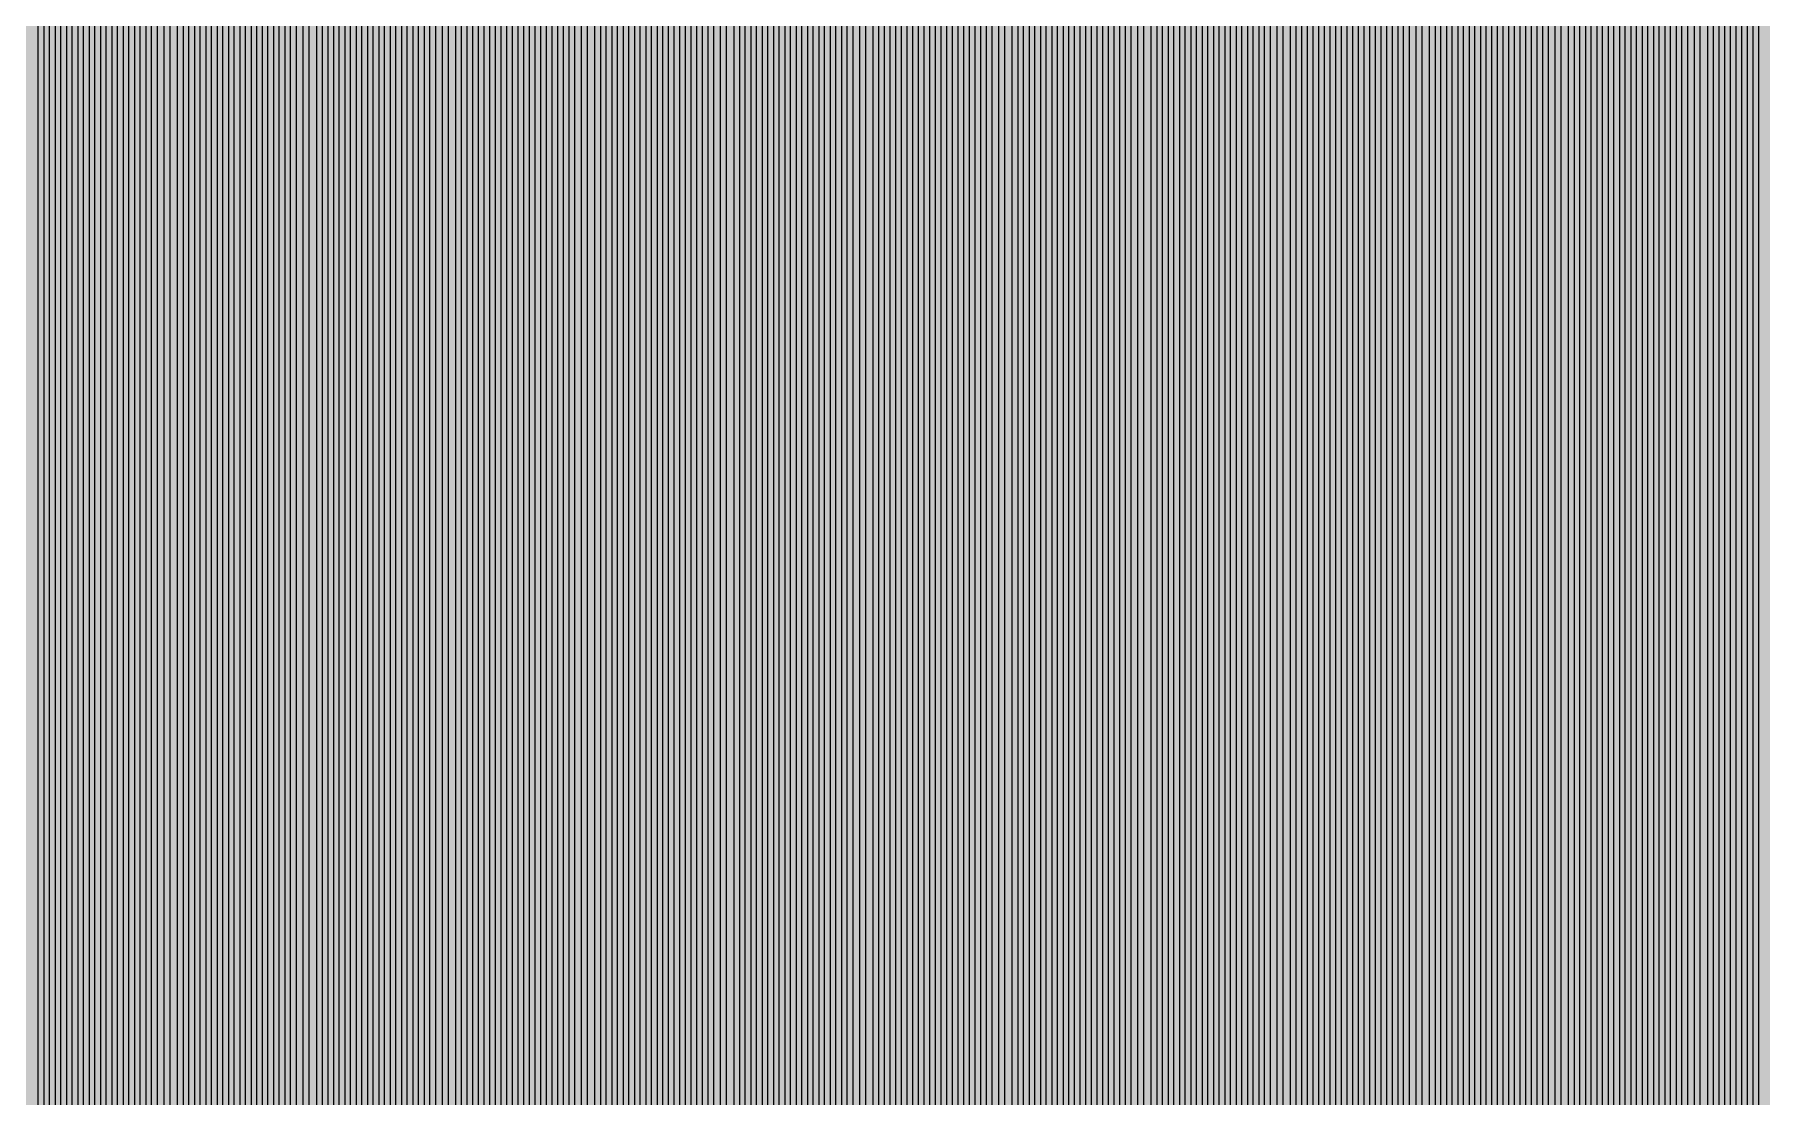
# Model space of a CAD drawing. Header units: metres. Extents: x -7220 to 10980, y -29667 to 1833.
# Drawn here: x 1880 to 2948, y -14572 to -13916 of the extents above; entities that cross this region are included whole.
import ezdxf

# ---------------------------------------------------------------- set-up
doc = ezdxf.new("R2010")
doc.units = ezdxf.units.M
doc.layers.add('Metal1', color=4, linetype='CONTINUOUS')
doc.layers.add('Polyimide', color=7, linetype='CONTINUOUS')

msp = doc.modelspace()

# ---------------------------------------------------------------- hatches: boundary and pattern name
at = {"layer": 'Polyimide'}
msp.add_hatch(color=7, dxfattribs=at).paths.add_polyline_path([(4099.4, -13861.6), (4142.6, -14152.8), (4214.2, -14438.4), (4313.4, -14715.5), (4439.2, -14981.7), (4590.6, -15234.2), (4766, -15470.7), (4963.7, -15688.8), (5181.8, -15886.5), (5418.3, -16061.9), (5670.8, -16213.3), (5936.9, -16339.1), (6214.1, -16438.3), (6499.7, -16509.9), (6790.9, -16553.1), (7085, -16567.5), (9980.4, -16567.5), (10058.8, -16571.4), (10136.4, -16582.9), (10212.6, -16601.9), (10286.5, -16628.4), (10357.5, -16662), (10424.8, -16702.3), (10487.9, -16749.1), (10546.1, -16801.8), (10598.8, -16860), (10645.6, -16923), (10685.9, -16990.4), (10719.5, -17061.4), (10745.9, -17135.3), (10765, -17211.4), (10776.5, -17289.1), (10780.4, -17367.5), (10780.4, -21957.3), (10741.6, -22012.9), (10706, -22070.6), (10673.6, -22130.1), (10644.5, -22191.4), (10618.9, -22254.2), (10596.8, -22318.2), (10578.3, -22383.5), (10563.4, -22449.6), (10552.2, -22516.5), (10544.7, -22583.8), (10541, -22651.5), (10541, -22719.3), (10544.7, -22787), (10552.2, -22854.4), (10563.4, -22921.2), (10578.3, -22987.4), (10596.8, -23052.6), (10618.9, -23116.7), (10644.5, -23179.5), (10673.6, -23240.7), (10706, -23300.3), (10741.6, -23357.9), (10780.4, -23413.5), (10780.4, -28667.5), (10776.5, -28745.9), (10765, -28823.6), (10745.9, -28899.7), (10719.5, -28973.6), (10685.9, -29044.6), (10645.6, -29112), (10598.8, -29175), (10546.1, -29233.2), (10487.9, -29285.9), (10424.8, -29332.7), (10357.5, -29373), (10286.5, -29406.6), (10212.6, -29433.1), (10136.4, -29452.1), (10058.8, -29463.6), (9980.4, -29467.5), (-6219.6, -29467.5), (-6298, -29463.6), (-6375.7, -29452.1), (-6451.9, -29433.1), (-6525.8, -29406.6), (-6596.7, -29373), (-6664.1, -29332.7), (-6727.1, -29285.9), (-6785.3, -29233.2), (-6838, -29175), (-6884.8, -29112), (-6925.2, -29044.6), (-6958.7, -28973.6), (-6985.2, -28899.7), (-7004.3, -28823.6), (-7015.8, -28745.9), (-7019.6, -28667.5), (-7019.6, -23426.3), (-6979.4, -23370.1), (-6942.3, -23311.6), (-6908.7, -23251.2), (-6878.5, -23189), (-6851.8, -23125.1), (-6828.8, -23059.9), (-6809.5, -22993.4), (-6794, -22926), (-6782.4, -22857.8), (-6774.6, -22789.1), (-6770.7, -22720), (-6770.7, -22650.8), (-6774.6, -22581.8), (-6782.4, -22513), (-6794, -22444.8), (-6809.5, -22377.4), (-6828.8, -22311), (-6851.8, -22245.7), (-6878.5, -22181.9), (-6908.7, -22119.7), (-6942.3, -22059.2), (-6979.4, -22000.8), (-7019.6, -21944.5), (-7019.6, -17367.5), (-7015.8, -17289.1), (-7004.3, -17211.4), (-6985.2, -17135.3), (-6958.7, -17061.4), (-6925.2, -16990.4), (-6884.8, -16923), (-6838, -16860), (-6785.3, -16801.8), (-6727.1, -16749.1), (-6664.1, -16702.3), (-6596.7, -16662), (-6525.8, -16628.4), (-6451.9, -16601.9), (-6375.7, -16582.9), (-6298, -16571.4), (-6219.6, -16567.5), (-3314, -16567.5), (-3019.9, -16553.1), (-2728.7, -16509.9), (-2443.1, -16438.3), (-2165.9, -16339.1), (-1899.8, -16213.3), (-1647.3, -16061.9), (-1410.8, -15886.5), (-1192.7, -15688.8), (-995, -15470.7), (-819.6, -15234.2), (-668.2, -14981.7), (-542.4, -14715.5), (-443.2, -14438.4), (-371.6, -14152.8), (-328.4, -13861.6), (-314, -13567.5), (-314, -13373.5), (-317.5, -13328.1), (-327.7, -13283.8), (-344.6, -13241.5), (-367.6, -13202.3), (-396.4, -13167), (-430.1, -13136.5), (-468, -13111.4), (-509.3, -13092.3), (-509.3, -13092.3), (-578.2, -13061.3), (-642.2, -13021.2), (-700.3, -12973), (-751.3, -12917.3), (-794.4, -12855.3), (-828.7, -12788.1), (-853.7, -12716.8), (-868.9, -12642.8), (-874, -12567.5), (-868.9, -12492.2), (-853.7, -12418.2), (-828.7, -12346.9), (-794.4, -12279.7), (-751.3, -12217.7), (-700.3, -12162), (-642.2, -12113.8), (-578.2, -12073.7), (-509.3, -12042.7), (-509.3, -12042.7), (-468, -12023.6), (-430.1, -11998.5), (-396.4, -11968), (-367.6, -11932.7), (-344.6, -11893.5), (-327.7, -11851.2), (-317.5, -11806.9), (-314, -11761.5), (-314, -11074.3), (-317.5, -11028.9), (-327.7, -10984.6), (-344.6, -10942.4), (-367.6, -10903.1), (-396.4, -10867.8), (-430.1, -10837.3), (-468, -10812.2), (-509.3, -10793.2), (-509.3, -10793.2), (-578.2, -10762.1), (-642.2, -10722.1), (-700.3, -10673.8), (-751.3, -10618.1), (-794.4, -10556.1), (-828.7, -10488.9), (-853.7, -10417.6), (-868.9, -10343.7), (-874, -10268.3), (-868.9, -10193), (-853.7, -10119), (-828.7, -10047.8), (-794.4, -9980.5), (-751.3, -9918.5), (-700.3, -9862.9), (-642.2, -9814.6), (-578.2, -9774.6), (-509.3, -9743.5), (-509.3, -9743.5), (-468, -9724.5), (-430.1, -9699.4), (-396.4, -9668.8), (-367.6, -9633.5), (-344.6, -9594.3), (-327.7, -9552), (-317.5, -9507.7), (-314, -9462.4), (-314, -8775.1), (-317.5, -8729.8), (-327.7, -8685.5), (-344.6, -8643.2), (-367.6, -8604), (-396.4, -8568.7), (-430.1, -8538.1), (-468, -8513), (-509.3, -8494), (-509.3, -8494), (-578.2, -8462.9), (-642.2, -8422.9), (-700.3, -8374.6), (-751.3, -8319), (-794.4, -8257), (-828.7, -8189.7), (-853.7, -8118.5), (-868.9, -8044.5), (-874, -7969.2), (-868.9, -7893.8), (-853.7, -7819.9), (-828.7, -7748.6), (-794.4, -7681.4), (-751.3, -7619.4), (-700.3, -7563.7), (-642.2, -7515.4), (-578.2, -7475.4), (-509.3, -7444.3), (-509.3, -7444.3), (-468, -7425.3), (-430.1, -7400.2), (-396.4, -7369.7), (-367.6, -7334.4), (-344.6, -7295.1), (-327.7, -7252.9), (-317.5, -7208.6), (-314, -7163.2), (-314, -6476), (-317.5, -6430.6), (-327.7, -6386.3), (-344.6, -6344), (-367.6, -6304.8), (-396.4, -6269.5), (-430.1, -6239), (-468, -6213.9), (-509.3, -6194.8), (-509.3, -6194.8), (-578.2, -6163.8), (-642.2, -6123.7), (-700.3, -6075.5), (-751.3, -6019.8), (-794.4, -5957.8), (-828.7, -5890.6), (-853.7, -5819.3), (-868.9, -5745.3), (-874, -5670), (-868.9, -5594.7), (-853.7, -5520.7), (-828.7, -5449.4), (-794.4, -5382.2), (-751.3, -5320.2), (-700.3, -5264.5), (-642.2, -5216.3), (-578.2, -5176.2), (-509.3, -5145.2), (-509.3, -5145.2), (-468, -5126.1), (-430.1, -5101), (-396.4, -5070.5), (-367.6, -5035.2), (-344.6, -4996), (-327.7, -4953.7), (-317.5, -4909.4), (-314, -4864), (-314, 380), (-314, 1532.5), (-269, 1532.5), (-268.8, 1525.6), (-268.1, 1518.8), (-267, 1512), (-265.4, 1505.3), (-263.4, 1498.7), (-261, 1492.3), (-258.2, 1486.1), (-254.9, 1480), (-251.3, 1474.2), (-247.3, 1468.6), (-242.9, 1463.3), (-238.2, 1458.3), (-233.2, 1453.6), (-227.9, 1449.2), (-222.3, 1445.2), (-216.5, 1441.6), (-210.4, 1438.3), (-204.2, 1435.5), (-197.8, 1433.1), (-191.2, 1431.1), (-184.5, 1429.5), (-177.7, 1428.4), (-170.9, 1427.7), (-164, 1427.5), (-157.1, 1427.7), (-150.3, 1428.4), (-143.5, 1429.5), (-136.8, 1431.1), (-130.2, 1433.1), (-123.8, 1435.5), (-117.6, 1438.3), (-111.5, 1441.6), (-105.7, 1445.2), (-100.1, 1449.2), (-94.8, 1453.6), (-89.8, 1458.3), (-85.1, 1463.3), (-80.7, 1468.6), (-76.7, 1474.2), (-73.1, 1480), (-69.8, 1486.1), (-67, 1492.3), (-64.6, 1498.7), (-62.6, 1505.3), (-61, 1512), (-59.9, 1518.8), (-59.2, 1525.6), (-59, 1532.5), (1786, 1532.5), (3835, 1532.5), (3835.2, 1539), (3835.9, 1545.6), (3836.9, 1552), (3838.4, 1558.4), (3840.3, 1564.6), (3842.6, 1570.8), (3845.3, 1576.7), (3848.4, 1582.5), (3851.9, 1588.1), (3855.7, 1593.4), (3859.8, 1598.4), (3864.3, 1603.2), (3869.1, 1607.7), (3874.1, 1611.8), (3879.4, 1615.6), (3885, 1619.1), (3890.8, 1622.2), (3896.7, 1624.9), (3902.9, 1627.2), (3909.1, 1629.1), (3915.5, 1630.6), (3921.9, 1631.6), (3928.5, 1632.3), (3935, 1632.5), (3941.5, 1632.3), (3948.1, 1631.6), (3954.5, 1630.6), (3960.9, 1629.1), (3967.1, 1627.2), (3973.3, 1624.9), (3979.2, 1622.2), (3985, 1619.1), (3990.6, 1615.6), (3995.9, 1611.8), (4000.9, 1607.7), (4005.7, 1603.2), (4010.2, 1598.4), (4014.3, 1593.4), (4018.1, 1588.1), (4021.6, 1582.5), (4024.7, 1576.7), (4027.4, 1570.8), (4029.7, 1564.6), (4031.6, 1558.4), (4033.1, 1552), (4034.1, 1545.6), (4034.8, 1539), (4035, 1532.5), (4085, 1532.5), (4085, 380), (4085, 330), (4085, -4864), (4088.5, -4909.4), (4098.7, -4953.7), (4115.6, -4996), (4138.6, -5035.2), (4167.4, -5070.5), (4201.1, -5101), (4239, -5126.1), (4280.3, -5145.2), (4280.3, -5145.2), (4349.2, -5176.2), (4413.2, -5216.3), (4471.3, -5264.5), (4522.3, -5320.2), (4565.4, -5382.2), (4599.7, -5449.4), (4624.7, -5520.7), (4639.9, -5594.7), (4645, -5670), (4639.9, -5745.3), (4624.7, -5819.3), (4599.7, -5890.6), (4565.4, -5957.8), (4522.3, -6019.8), (4471.3, -6075.5), (4413.2, -6123.7), (4349.2, -6163.8), (4280.3, -6194.8), (4239, -6213.9), (4201.1, -6239), (4167.4, -6269.5), (4138.6, -6304.8), (4115.6, -6344), (4098.7, -6386.3), (4088.5, -6430.6), (4085, -6476), (4085, -13567.5), (4099.4, -13861.6)])

# ---------------------------------------------------------------- linework, layer by layer
at = {"layer": 'Metal1'}
for points in [[(1882.7, -14592.9), (1882.7, -14570), (1882.7, 430)], [(1886.2, 430), (1886.2, -14570), (1886.2, -14592.9)], [(1889.7, -14592.9), (1889.7, -14570), (1889.7, 430)], [(1893.2, 430), (1893.2, -14570), (1893.2, -14592.9)], [(1896.7, -14592.9), (1896.7, -14570), (1896.7, 430)], [(1900.2, 430), (1900.2, -14570), (1900.2, -14592.9)], [(1903.7, -14592.9), (1903.7, -14570), (1903.7, 430)], [(1907.2, 430), (1907.2, -14570), (1907.2, -14592.9)], [(1910.7, -14592.9), (1910.7, -14570), (1910.7, 430)], [(1914.2, 430), (1914.2, -14570), (1914.2, -14592.9)], [(1917.7, -14592.9), (1917.7, -14570), (1917.7, 430)], [(1921.2, 430), (1921.2, -14570), (1921.2, -14592.9)], [(1924.7, -14592.9), (1924.7, -14570), (1924.7, 430)], [(1928.2, 430), (1928.2, -14570), (1928.2, -14592.9)], [(1931.7, -14592.9), (1931.7, -14570), (1931.7, 430)], [(1935.2, 430), (1935.2, -14570), (1935.2, -14592.9)], [(1938.7, -14592.9), (1938.7, -14570), (1938.7, 430)], [(1942.2, 430), (1942.2, -14570), (1942.2, -14592.9)], [(1945.7, -14592.9), (1945.7, -14570), (1945.7, 430)], [(1949.2, 430), (1949.2, -14570), (1949.2, -14592.9)], [(1952.7, -14592.9), (1952.7, -14570), (1952.7, 430)], [(1956.2, 430), (1956.2, -14570), (1956.2, -14592.9)], [(1960.5, -14592.9), (1960.5, -14570), (1960.5, 430)], [(1964, 430), (1964, -14570), (1964, -14592.9)], [(1968.7, -14592.9), (1968.7, -14570), (1968.7, 430)], [(1972.2, 430), (1972.2, -14570), (1972.2, -14592.9)], [(1975.7, -14592.9), (1975.7, -14570), (1975.7, 430)], [(1979.2, 430), (1979.2, -14570), (1979.2, -14592.9)], [(1982.7, -14592.9), (1982.7, -14570), (1982.7, 430)], [(1986.2, 430), (1986.2, -14570), (1986.2, -14592.9)], [(1989.7, -14592.9), (1989.7, -14570), (1989.7, 430)], [(1993.2, 430), (1993.2, -14570), (1993.2, -14592.9)], [(1996.7, -14592.9), (1996.7, -14570), (1996.7, 430)], [(2000.2, 430), (2000.2, -14570), (2000.2, -14592.9)], [(2003.7, -14592.9), (2003.7, -14570), (2003.7, 430)], [(2007.2, 430), (2007.2, -14570), (2007.2, -14592.9)], [(2010.7, -14592.9), (2010.7, -14570), (2010.7, 430)], [(2014.2, 430), (2014.2, -14570), (2014.2, -14592.9)], [(2017.7, -14592.9), (2017.7, -14570), (2017.7, 430)], [(2021.2, 430), (2021.2, -14570), (2021.2, -14592.9)], [(2024.7, -14592.9), (2024.7, -14570), (2024.7, 430)], [(2028.2, 430), (2028.2, -14570), (2028.2, -14592.9)], [(2031.7, -14592.9), (2031.7, -14570), (2031.7, 430)], [(2035.2, 430), (2035.2, -14570), (2035.2, -14592.9)], [(2038.7, -14592.9), (2038.7, -14570), (2038.7, 430)], [(2042.2, 430), (2042.2, -14570), (2042.2, -14592.9)], [(2046.5, -14592.9), (2046.5, -14570), (2046.5, 430)], [(2050, 430), (2050, -14570), (2050, -14592.9)], [(2054.8, -14592.9), (2054.8, -14570), (2054.8, 430)], [(2058.2, 430), (2058.2, -14570), (2058.2, -14592.9)], [(2061.8, -14592.9), (2061.8, -14570), (2061.8, 430)], [(2065.2, 430), (2065.2, -14570), (2065.2, -14592.9)], [(2068.8, -14592.9), (2068.8, -14570), (2068.8, 430)], [(2072.2, 430), (2072.2, -14570), (2072.2, -14592.9)], [(2075.8, -14592.9), (2075.8, -14570), (2075.8, 430)], [(2079.2, 430), (2079.2, -14570), (2079.2, -14592.9)], [(2082.8, -14592.9), (2082.8, -14570), (2082.8, 430)], [(2086.2, 430), (2086.2, -14570), (2086.2, -14592.9)], [(2089.8, -14592.9), (2089.8, -14570), (2089.8, 430)], [(2093.2, 430), (2093.2, -14570), (2093.2, -14592.9)], [(2096.8, -14592.9), (2096.8, -14570), (2096.8, 430)], [(2100.2, 430), (2100.2, -14570), (2100.2, -14592.9)], [(2103.8, -14592.9), (2103.8, -14570), (2103.8, 430)], [(2107.2, 430), (2107.2, -14570), (2107.2, -14592.9)], [(2110.8, -14592.9), (2110.8, -14570), (2110.8, 430)], [(2114.2, 430), (2114.2, -14570), (2114.2, -14592.9)], [(2117.8, -14592.9), (2117.8, -14570), (2117.8, 430)], [(2121.2, 430), (2121.2, -14570), (2121.2, -14592.9)], [(2124.8, -14592.9), (2124.8, -14570), (2124.8, 430)], [(2128.2, 430), (2128.2, -14570), (2128.2, -14592.9)], [(2132.5, -14592.9), (2132.5, -14570), (2132.5, 430)], [(2136, 430), (2136, -14570), (2136, -14592.9)], [(2140.8, -14592.9), (2140.8, -14570), (2140.8, 430)], [(2144.2, 430), (2144.2, -14570), (2144.2, -14592.9)], [(2147.8, -14592.9), (2147.8, -14570), (2147.8, 430)], [(2151.2, 430), (2151.2, -14570), (2151.2, -14592.9)], [(2154.8, -14592.9), (2154.8, -14570), (2154.8, 430)], [(2158.2, 430), (2158.2, -14570), (2158.2, -14592.9)], [(2161.8, -14592.9), (2161.8, -14570), (2161.8, 430)], [(2165.2, 430), (2165.2, -14570), (2165.2, -14592.9)], [(2168.8, -14592.9), (2168.8, -14570), (2168.8, 430)], [(2172.2, 430), (2172.2, -14570), (2172.2, -14592.9)], [(2175.8, -14592.9), (2175.8, -14570), (2175.8, 430)], [(2179.2, 430), (2179.2, -14570), (2179.2, -14592.9)], [(2182.8, -14592.9), (2182.8, -14570), (2182.8, 430)], [(2186.2, 430), (2186.2, -14570), (2186.2, -14592.9)], [(2189.8, -14592.9), (2189.8, -14570), (2189.8, 430)], [(2193.2, 430), (2193.2, -14570), (2193.2, -14592.9)], [(2196.8, -14592.9), (2196.8, -14570), (2196.8, 430)], [(2200.2, 430), (2200.2, -14570), (2200.2, -14592.9)], [(2203.8, -14592.9), (2203.8, -14570), (2203.8, 430)], [(2207.2, 430), (2207.2, -14570), (2207.2, -14592.9)], [(2210.8, -14592.9), (2210.8, -14570), (2210.8, 430)], [(2214.2, 430), (2214.2, -14570), (2214.2, -14592.9)], [(2218.5, -14592.9), (2218.5, -14570), (2218.5, 430)], [(2222, 430), (2222, -14570), (2222, -14592.9)], [(2226.8, -14592.9), (2226.8, -14570), (2226.8, 430)], [(2230.2, 430), (2230.2, -14570), (2230.2, -14592.9)], [(2233.8, -14592.9), (2233.8, -14570), (2233.8, 430)], [(2237.2, 430), (2237.2, -14570), (2237.2, -14592.9)], [(2240.8, -14592.9), (2240.8, -14570), (2240.8, 430)], [(2244.2, 430), (2244.2, -14570), (2244.2, -14592.9)], [(2247.8, -14592.9), (2247.8, -14570), (2247.8, 430)], [(2251.2, 430), (2251.2, -14570), (2251.2, -14592.9)], [(2254.8, -14592.9), (2254.8, -14570), (2254.8, 430)], [(2258.2, 430), (2258.2, -14570), (2258.2, -14592.9)], [(2261.8, -14592.9), (2261.8, -14570), (2261.8, 430)], [(2265.2, 430), (2265.2, -14570), (2265.2, -14592.9)], [(2268.8, -14592.9), (2268.8, -14570), (2268.8, 430)], [(2272.2, 430), (2272.2, -14570), (2272.2, -14592.9)], [(2275.8, -14592.9), (2275.8, -14570), (2275.8, 430)], [(2279.2, 430), (2279.2, -14570), (2279.2, -14592.9)], [(2282.8, -14592.9), (2282.8, -14570), (2282.8, 430)], [(2286.2, 430), (2286.2, -14570), (2286.2, -14592.9)], [(2289.8, -14592.9), (2289.8, -14570), (2289.8, 430)], [(2293.2, 430), (2293.2, -14570), (2293.2, -14592.9)], [(2296.8, -14592.9), (2296.8, -14570), (2296.8, 430)], [(2300.2, 430), (2300.2, -14570), (2300.2, -14592.9)], [(2304.5, -14592.9), (2304.5, -14570), (2304.5, 430)], [(2308, 430), (2308, -14570), (2308, -14592.9)], [(2312.8, -14592.9), (2312.8, -14570), (2312.8, 430)], [(2316.2, 430), (2316.2, -14570), (2316.2, -14592.9)], [(2319.8, -14592.9), (2319.8, -14570), (2319.8, 430)], [(2323.2, 430), (2323.2, -14570), (2323.2, -14592.9)], [(2326.8, -14592.9), (2326.8, -14570), (2326.8, 430)], [(2330.2, 430), (2330.2, -14570), (2330.2, -14592.9)], [(2333.8, -14592.9), (2333.8, -14570), (2333.8, 430)], [(2337.2, 430), (2337.2, -14570), (2337.2, -14592.9)], [(2340.8, -14592.9), (2340.8, -14570), (2340.8, 430)], [(2344.2, 430), (2344.2, -14570), (2344.2, -14592.9)], [(2347.8, -14592.9), (2347.8, -14570), (2347.8, 430)], [(2351.2, 430), (2351.2, -14570), (2351.2, -14592.9)], [(2354.8, -14592.9), (2354.8, -14570), (2354.8, 430)], [(2358.2, 430), (2358.2, -14570), (2358.2, -14592.9)], [(2361.8, -14592.9), (2361.8, -14570), (2361.8, 430)], [(2365.2, 430), (2365.2, -14570), (2365.2, -14592.9)], [(2368.8, -14592.9), (2368.8, -14570), (2368.8, 430)], [(2372.2, 430), (2372.2, -14570), (2372.2, -14592.9)], [(2375.8, -14592.9), (2375.8, -14570), (2375.8, 430)], [(2379.2, 430), (2379.2, -14570), (2379.2, -14592.9)], [(2382.8, -14592.9), (2382.8, -14570), (2382.8, 430)], [(2386.2, 430), (2386.2, -14570), (2386.2, -14592.9)], [(2390.5, -14592.9), (2390.5, -14570), (2390.5, 430)], [(2394, 430), (2394, -14570), (2394, -14592.9)], [(2398.8, -14592.9), (2398.8, -14570), (2398.8, 430)], [(2402.2, 430), (2402.2, -14570), (2402.2, -14592.9)], [(2405.8, -14592.9), (2405.8, -14570), (2405.8, 430)], [(2409.2, 430), (2409.2, -14570), (2409.2, -14592.9)], [(2412.8, -14592.9), (2412.8, -14570), (2412.8, 430)], [(2416.2, 430), (2416.2, -14570), (2416.2, -14592.9)], [(2419.8, -14592.9), (2419.8, -14570), (2419.8, 430)], [(2423.2, 430), (2423.2, -14570), (2423.2, -14592.9)], [(2426.8, -14592.9), (2426.8, -14570), (2426.8, 430)], [(2430.2, 430), (2430.2, -14570), (2430.2, -14592.9)], [(2433.8, -14592.9), (2433.8, -14570), (2433.8, 430)], [(2437.2, 430), (2437.2, -14570), (2437.2, -14592.9)], [(2440.8, -14592.9), (2440.8, -14570), (2440.8, 430)], [(2444.2, 430), (2444.2, -14570), (2444.2, -14592.9)], [(2447.8, -14592.9), (2447.8, -14570), (2447.8, 430)], [(2451.2, 430), (2451.2, -14570), (2451.2, -14592.9)], [(2454.8, -14592.9), (2454.8, -14570), (2454.8, 430)], [(2458.2, 430), (2458.2, -14570), (2458.2, -14592.9)], [(2461.8, -14592.9), (2461.8, -14570), (2461.8, 430)], [(2465.2, 430), (2465.2, -14570), (2465.2, -14592.9)], [(2468.8, -14592.9), (2468.8, -14570), (2468.8, 430)], [(2472.2, 430), (2472.2, -14570), (2472.2, -14592.9)], [(2476.5, -14592.9), (2476.5, -14570), (2476.5, 430)], [(2480, 430), (2480, -14570), (2480, -14592.9)], [(2484.8, -14592.9), (2484.8, -14570), (2484.8, 430)], [(2488.2, 430), (2488.2, -14570), (2488.2, -14592.9)], [(2491.8, -14592.9), (2491.8, -14570), (2491.8, 430)], [(2495.2, 430), (2495.2, -14570), (2495.2, -14592.9)], [(2498.8, -14592.9), (2498.8, -14570), (2498.8, 430)], [(2502.2, 430), (2502.2, -14570), (2502.2, -14592.9)], [(2505.8, -14592.9), (2505.8, -14570), (2505.8, 430)], [(2509.2, 430), (2509.2, -14570), (2509.2, -14592.9)], [(2512.8, -14592.9), (2512.8, -14570), (2512.8, 430)], [(2516.2, 430), (2516.2, -14570), (2516.2, -14592.9)], [(2519.8, -14592.9), (2519.8, -14570), (2519.8, 430)], [(2523.2, 430), (2523.2, -14570), (2523.2, -14592.9)], [(2526.8, -14592.9), (2526.8, -14570), (2526.8, 430)], [(2530.2, 430), (2530.2, -14570), (2530.2, -14592.9)], [(2533.8, -14592.9), (2533.8, -14570), (2533.8, 430)], [(2537.2, 430), (2537.2, -14570), (2537.2, -14592.9)], [(2540.8, -14592.9), (2540.8, -14570), (2540.8, 430)], [(2544.2, 430), (2544.2, -14570), (2544.2, -14592.9)], [(2547.8, -14592.9), (2547.8, -14570), (2547.8, 430)], [(2551.2, 430), (2551.2, -14570), (2551.2, -14592.9)], [(2554.8, -14592.9), (2554.8, -14570), (2554.8, 430)], [(2558.2, 430), (2558.2, -14570), (2558.2, -14592.9)], [(2562.5, -14592.9), (2562.5, -14570), (2562.5, 430)], [(2566, 430), (2566, -14570), (2566, -14592.9)], [(2570.8, -14592.9), (2570.8, -14570), (2570.8, 430)], [(2574.2, 430), (2574.2, -14570), (2574.2, -14592.9)], [(2577.8, -14592.9), (2577.8, -14570), (2577.8, 430)], [(2581.2, 430), (2581.2, -14570), (2581.2, -14592.9)], [(2584.8, -14592.9), (2584.8, -14570), (2584.8, 430)], [(2588.2, 430), (2588.2, -14570), (2588.2, -14592.9)], [(2591.8, -14592.9), (2591.8, -14570), (2591.8, 430)], [(2595.2, 430), (2595.2, -14570), (2595.2, -14592.9)], [(2598.8, -14592.9), (2598.8, -14570), (2598.8, 430)], [(2602.2, 430), (2602.2, -14570), (2602.2, -14592.9)], [(2605.8, -14592.9), (2605.8, -14570), (2605.8, 430)], [(2609.2, 430), (2609.2, -14570), (2609.2, -14592.9)], [(2612.8, -14592.9), (2612.8, -14570), (2612.8, 430)], [(2616.2, 430), (2616.2, -14570), (2616.2, -14592.9)], [(2619.8, -14592.9), (2619.8, -14570), (2619.8, 430)], [(2623.2, 430), (2623.2, -14570), (2623.2, -14592.9)], [(2626.8, -14592.9), (2626.8, -14570), (2626.8, 430)], [(2630.2, 430), (2630.2, -14570), (2630.2, -14592.9)], [(2633.8, -14592.9), (2633.8, -14570), (2633.8, 430)], [(2637.2, 430), (2637.2, -14570), (2637.2, -14592.9)], [(2640.8, -14592.9), (2640.8, -14570), (2640.8, 430)], [(2644.2, 430), (2644.2, -14570), (2644.2, -14592.9)], [(2648.5, -14592.9), (2648.5, -14570), (2648.5, 430)], [(2652, 430), (2652, -14570), (2652, -14592.9)], [(2656.8, -14592.9), (2656.8, -14570), (2656.8, 430)], [(2660.2, 430), (2660.2, -14570), (2660.2, -14592.9)], [(2663.8, -14592.9), (2663.8, -14570), (2663.8, 430)], [(2667.2, 430), (2667.2, -14570), (2667.2, -14592.9)], [(2670.8, -14592.9), (2670.8, -14570), (2670.8, 430)], [(2674.2, 430), (2674.2, -14570), (2674.2, -14592.9)], [(2677.8, -14592.9), (2677.8, -14570), (2677.8, 430)], [(2681.2, 430), (2681.2, -14570), (2681.2, -14592.9)], [(2684.8, -14592.9), (2684.8, -14570), (2684.8, 430)], [(2688.2, 430), (2688.2, -14570), (2688.2, -14592.9)], [(2691.8, -14592.9), (2691.8, -14570), (2691.8, 430)], [(2695.2, 430), (2695.2, -14570), (2695.2, -14592.9)], [(2698.8, -14592.9), (2698.8, -14570), (2698.8, 430)], [(2702.2, 430), (2702.2, -14570), (2702.2, -14592.9)], [(2705.8, -14592.9), (2705.8, -14570), (2705.8, 430)], [(2709.2, 430), (2709.2, -14570), (2709.2, -14592.9)], [(2712.8, -14592.9), (2712.8, -14570), (2712.8, 430)], [(2716.2, 430), (2716.2, -14570), (2716.2, -14592.9)], [(2719.8, -14592.9), (2719.8, -14570), (2719.8, 430)], [(2723.2, 430), (2723.2, -14570), (2723.2, -14592.9)], [(2726.8, -14592.9), (2726.8, -14570), (2726.8, 430)], [(2730.2, 430), (2730.2, -14570), (2730.2, -14592.9)], [(2734.5, -14592.9), (2734.5, -14570), (2734.5, 430)], [(2738, 430), (2738, -14570), (2738, -14592.9)], [(2742.8, -14592.9), (2742.8, -14570), (2742.8, 430)], [(2746.2, 430), (2746.2, -14570), (2746.2, -14592.9)], [(2749.8, -14592.9), (2749.8, -14570), (2749.8, 430)], [(2753.2, 430), (2753.2, -14570), (2753.2, -14592.9)], [(2756.8, -14592.9), (2756.8, -14570), (2756.8, 430)], [(2760.2, 430), (2760.2, -14570), (2760.2, -14592.9)], [(2763.8, -14592.9), (2763.8, -14570), (2763.8, 430)], [(2767.2, 430), (2767.2, -14570), (2767.2, -14592.9)], [(2770.8, -14592.9), (2770.8, -14570), (2770.8, 430)], [(2774.2, 430), (2774.2, -14570), (2774.2, -14592.9)], [(2777.8, -14592.9), (2777.8, -14570), (2777.8, 430)], [(2781.2, 430), (2781.2, -14570), (2781.2, -14592.9)], [(2784.8, -14592.9), (2784.8, -14570), (2784.8, 430)], [(2788.2, 430), (2788.2, -14570), (2788.2, -14592.9)], [(2791.8, -14592.9), (2791.8, -14570), (2791.8, 430)], [(2795.2, 430), (2795.2, -14570), (2795.2, -14592.9)], [(2798.8, -14592.9), (2798.8, -14570), (2798.8, 430)], [(2802.2, 430), (2802.2, -14570), (2802.2, -14592.9)], [(2805.8, -14592.9), (2805.8, -14570), (2805.8, 430)], [(2809.2, 430), (2809.2, -14570), (2809.2, -14592.9)], [(2812.8, -14592.9), (2812.8, -14570), (2812.8, 430)], [(2816.2, 430), (2816.2, -14570), (2816.2, -14592.9)], [(2820.5, -14592.9), (2820.5, -14570), (2820.5, 430)], [(2824, 430), (2824, -14570), (2824, -14592.9)], [(2828.8, -14592.9), (2828.8, -14570), (2828.8, 430)], [(2832.2, 430), (2832.2, -14570), (2832.2, -14592.9)], [(2835.8, -14592.9), (2835.8, -14570), (2835.8, 430)], [(2839.2, 430), (2839.2, -14570), (2839.2, -14592.9)], [(2842.8, -14592.9), (2842.8, -14570), (2842.8, 430)], [(2846.2, 430), (2846.2, -14570), (2846.2, -14592.9)], [(2849.8, -14592.9), (2849.8, -14570), (2849.8, 430)], [(2853.2, 430), (2853.2, -14570), (2853.2, -14592.9)], [(2856.8, -14592.9), (2856.8, -14570), (2856.8, 430)], [(2860.2, 430), (2860.2, -14570), (2860.2, -14592.9)], [(2863.8, -14592.9), (2863.8, -14570), (2863.8, 430)], [(2867.2, 430), (2867.2, -14570), (2867.2, -14592.9)], [(2870.8, -14592.9), (2870.8, -14570), (2870.8, 430)], [(2874.2, 430), (2874.2, -14570), (2874.2, -14592.9)], [(2877.8, -14592.9), (2877.8, -14570), (2877.8, 430)], [(2881.2, 430), (2881.2, -14570), (2881.2, -14592.9)], [(2884.8, -14592.9), (2884.8, -14570), (2884.8, 430)], [(2888.2, 430), (2888.2, -14570), (2888.2, -14592.9)], [(2891.8, -14592.9), (2891.8, -14570), (2891.8, 430)], [(2895.2, 430), (2895.2, -14570), (2895.2, -14592.9)], [(2898.8, -14592.9), (2898.8, -14570), (2898.8, 430)], [(2902.2, 430), (2902.2, -14570), (2902.2, -14592.9)], [(2906.5, -14592.9), (2906.5, -14570), (2906.5, 430)], [(2910, 430), (2910, -14570), (2910, -14592.9)], [(2914.8, -14592.9), (2914.8, -14570), (2914.8, 430)], [(2918.2, 430), (2918.2, -14570), (2918.2, -14592.9)], [(2921.8, -14592.9), (2921.8, -14570), (2921.8, 430)], [(2925.2, 430), (2925.2, -14570), (2925.2, -14592.9)], [(2928.8, -14592.9), (2928.8, -14570), (2928.8, 430)], [(2932.2, 430), (2932.2, -14570), (2932.2, -14592.9)], [(2935.8, -14592.9), (2935.8, -14570), (2935.8, 430)], [(2939.2, 430), (2939.2, -14570), (2939.2, -14592.9)], [(2942.8, -14592.9), (2942.8, -14570), (2942.8, 430)], [(2946.2, 430), (2946.2, -14570), (2946.2, -14592.9)]]:
    msp.add_lwpolyline(points, dxfattribs=at)

doc.saveas('drawing.dxf')
